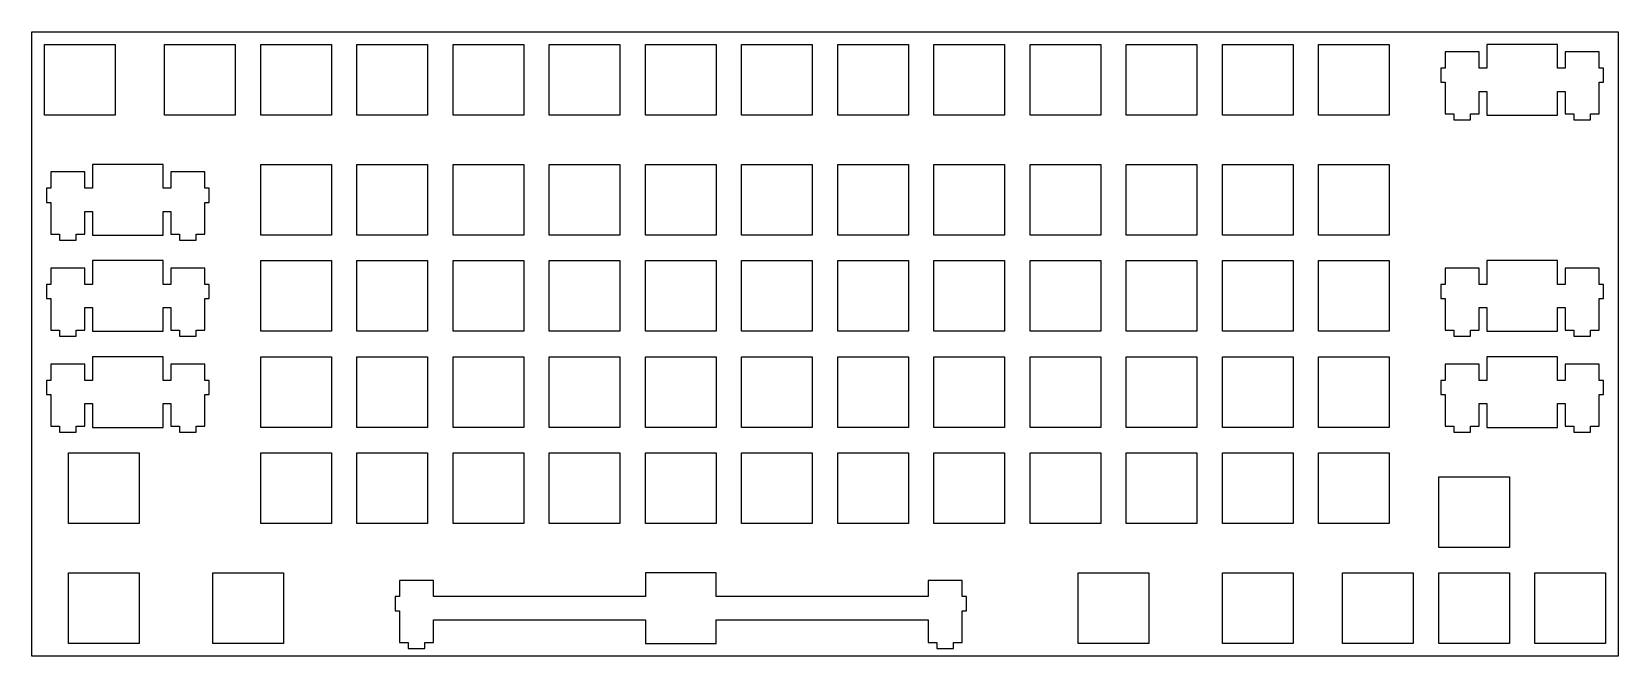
# Model space of a CAD drawing. Extents: x 0 to 314, y 0 to 124.
import ezdxf

# ---------------------------------------------------------------- set-up
doc = ezdxf.new("R2010")
doc.units = 0
doc.layers.get('0').update_dxf_attribs({"linetype": 'CONTINUOUS'})

msp = doc.modelspace()

# ---------------------------------------------------------------- linework, layer by layer
at = {"color": 0}
for p, q in [((0.09508, 124.083), (314.42, 124.083)), ((0.09508, 0.25769), (0.09508, 124.083)), ((314.42, 124.083), (314.42, 0.25769)), ((2.61965, 121.558), (16.6192, 121.558)), ((2.61965, 107.559), (2.61965, 121.558)), ((16.6192, 121.558), (16.6192, 107.559)), ((26.4322, 121.558), (40.4315, 121.558)), ((26.4322, 107.559), (26.4322, 121.558)), ((40.4315, 121.558), (40.4315, 107.559)), ((45.4822, 121.558), (59.4815, 121.558)), ((45.4822, 107.559), (45.4822, 121.558)), ((59.4815, 121.558), (59.4815, 107.559)), ((64.5322, 121.558), (78.5315, 121.558)), ((64.5322, 107.559), (64.5322, 121.558)), ((78.5315, 121.558), (78.5315, 107.559)), ((83.5822, 121.558), (97.5815, 121.558)), ((83.5822, 107.559), (83.5822, 121.558)), ((97.5815, 121.558), (97.5815, 107.559)), ((102.632, 121.558), (116.632, 121.558)), ((102.632, 107.559), (102.632, 121.558)), ((116.632, 121.558), (116.632, 107.559)), ((121.682, 121.558), (135.682, 121.558)), ((121.682, 107.559), (121.682, 121.558)), ((135.682, 121.558), (135.682, 107.559)), ((140.732, 121.558), (154.732, 121.558)), ((140.732, 107.559), (140.732, 121.558)), ((154.732, 121.558), (154.732, 107.559)), ((159.782, 121.558), (173.782, 121.558)), ((159.782, 107.559), (159.782, 121.558)), ((173.782, 121.558), (173.782, 107.559)), ((178.832, 121.558), (192.832, 121.558)), ((178.832, 107.559), (178.832, 121.558)), ((192.832, 121.558), (192.832, 107.559)), ((197.882, 121.558), (211.882, 121.558)), ((197.882, 107.559), (197.882, 121.558)), ((211.882, 121.558), (211.882, 107.559)), ((216.932, 121.558), (230.932, 121.558)), ((216.932, 107.559), (216.932, 121.558)), ((230.932, 121.558), (230.932, 107.559)), ((235.982, 121.558), (249.982, 121.558)), ((235.982, 107.559), (235.982, 121.558)), ((249.982, 121.558), (249.982, 107.559)), ((255.032, 121.558), (269.032, 121.558)), ((255.032, 107.559), (255.032, 121.558)), ((269.032, 121.558), (269.032, 107.559)), ((286.844, 120.088), (280.095, 120.088)), ((280.095, 120.088), (280.095, 116.858)), ((286.844, 116.858), (286.844, 120.088)), ((288.37, 121.558), (288.37, 116.858)), ((302.369, 121.558), (288.37, 121.558)), ((302.369, 116.858), (302.369, 121.558)), ((310.644, 120.088), (303.895, 120.088)), ((303.895, 120.088), (303.895, 116.858)), ((310.644, 116.858), (310.644, 120.088)), ((280.095, 116.858), (279.269, 116.858)), ((279.269, 116.858), (279.269, 114.059)), ((288.37, 116.858), (286.844, 116.858)), ((303.895, 116.858), (302.369, 116.858)), ((311.47, 116.858), (310.644, 116.858)), ((311.47, 114.059), (311.47, 116.858)), ((279.269, 114.059), (280.095, 114.059)), ((280.095, 114.059), (280.095, 107.789)), ((310.644, 107.789), (310.644, 114.059)), ((310.644, 114.059), (311.47, 114.059)), ((286.844, 107.789), (286.844, 112.258)), ((286.844, 112.258), (288.37, 112.258)), ((288.37, 112.258), (288.37, 107.559)), ((302.369, 107.559), (302.369, 112.258)), ((302.369, 112.258), (303.895, 112.258)), ((303.895, 112.258), (303.895, 107.789)), ((16.6192, 107.559), (2.61965, 107.559)), ((40.4315, 107.559), (26.4322, 107.559)), ((59.4815, 107.559), (45.4822, 107.559)), ((78.5315, 107.559), (64.5322, 107.559)), ((97.5815, 107.559), (83.5822, 107.559)), ((116.632, 107.559), (102.632, 107.559)), ((135.682, 107.559), (121.682, 107.559)), ((154.732, 107.559), (140.732, 107.559)), ((173.782, 107.559), (159.782, 107.559)), ((192.832, 107.559), (178.832, 107.559)), ((211.882, 107.559), (197.882, 107.559)), ((230.932, 107.559), (216.932, 107.559)), ((249.982, 107.559), (235.982, 107.559)), ((269.032, 107.559), (255.032, 107.559)), ((280.095, 107.789), (281.82, 107.789)), ((281.82, 107.789), (281.82, 106.589)), ((285.119, 106.589), (285.119, 107.789)), ((285.119, 107.789), (286.844, 107.789)), ((288.37, 107.559), (302.369, 107.559)), ((303.895, 107.789), (305.62, 107.789)), ((305.62, 107.789), (305.62, 106.589)), ((308.919, 106.589), (308.919, 107.789)), ((308.919, 107.789), (310.644, 107.789)), ((281.82, 106.589), (285.119, 106.589)), ((305.62, 106.589), (308.919, 106.589)), ((12.1447, 97.7456), (12.1447, 93.0465)), ((26.1441, 97.7456), (12.1447, 97.7456)), ((26.1441, 93.0465), (26.1441, 97.7456)), ((45.4822, 97.7456), (59.4815, 97.7456)), ((45.4822, 83.7463), (45.4822, 97.7456)), ((59.4815, 97.7456), (59.4815, 83.7463)), ((64.5322, 97.7456), (78.5315, 97.7456)), ((64.5322, 83.7463), (64.5322, 97.7456)), ((78.5315, 97.7456), (78.5315, 83.7463)), ((83.5822, 97.7456), (97.5815, 97.7456)), ((83.5822, 83.7463), (83.5822, 97.7456)), ((97.5815, 97.7456), (97.5815, 83.7463)), ((102.632, 97.7456), (116.632, 97.7456)), ((102.632, 83.7463), (102.632, 97.7456)), ((116.632, 97.7456), (116.632, 83.7463)), ((121.682, 97.7456), (135.682, 97.7456)), ((121.682, 83.7463), (121.682, 97.7456)), ((135.682, 97.7456), (135.682, 83.7463)), ((140.732, 97.7456), (154.732, 97.7456)), ((140.732, 83.7463), (140.732, 97.7456)), ((154.732, 97.7456), (154.732, 83.7463)), ((159.782, 97.7456), (173.782, 97.7456)), ((159.782, 83.7463), (159.782, 97.7456)), ((173.782, 97.7456), (173.782, 83.7463)), ((178.832, 97.7456), (192.832, 97.7456)), ((178.832, 83.7463), (178.832, 97.7456)), ((192.832, 97.7456), (192.832, 83.7463)), ((197.882, 97.7456), (211.882, 97.7456)), ((197.882, 83.7463), (197.882, 97.7456)), ((211.882, 97.7456), (211.882, 83.7463)), ((216.932, 97.7456), (230.932, 97.7456)), ((216.932, 83.7463), (216.932, 97.7456)), ((230.932, 97.7456), (230.932, 83.7463)), ((235.982, 97.7456), (249.982, 97.7456)), ((235.982, 83.7463), (235.982, 97.7456)), ((249.982, 97.7456), (249.982, 83.7463)), ((255.032, 97.7456), (269.032, 97.7456)), ((255.032, 83.7463), (255.032, 97.7456)), ((269.032, 97.7456), (269.032, 83.7463)), ((10.6192, 96.2766), (3.86955, 96.2766)), ((3.86955, 96.2766), (3.86955, 93.0465)), ((10.6192, 93.0465), (10.6192, 96.2766)), ((34.4193, 96.2766), (27.6696, 96.2766)), ((27.6696, 96.2766), (27.6696, 93.0465)), ((34.4193, 93.0465), (34.4193, 96.2766)), ((3.86955, 93.0465), (3.04409, 93.0465)), ((3.04409, 93.0465), (3.04409, 90.2462)), ((12.1447, 93.0465), (10.6192, 93.0465)), ((27.6696, 93.0465), (26.1441, 93.0465)), ((35.2447, 93.0465), (34.4193, 93.0465)), ((35.2447, 90.2462), (35.2447, 93.0465)), ((3.04409, 90.2462), (3.86955, 90.2462)), ((3.86955, 90.2462), (3.86955, 83.9763)), ((10.6192, 83.9763), (10.6192, 88.4467)), ((10.6192, 88.4467), (12.1447, 88.4467)), ((12.1447, 88.4467), (12.1447, 83.7463)), ((26.1441, 83.7463), (26.1441, 88.4467)), ((26.1441, 88.4467), (27.6696, 88.4467)), ((27.6696, 88.4467), (27.6696, 83.9763)), ((34.4193, 83.9763), (34.4193, 90.2462)), ((34.4193, 90.2462), (35.2447, 90.2462)), ((3.86955, 83.9763), (5.59484, 83.9763)), ((5.59484, 83.9763), (5.59484, 82.7761)), ((5.59484, 82.7761), (8.89385, 82.7761)), ((8.89385, 82.7761), (8.89385, 83.9763)), ((8.89385, 83.9763), (10.6192, 83.9763)), ((12.1447, 83.7463), (26.1441, 83.7463)), ((27.6696, 83.9763), (29.3949, 83.9763)), ((29.3949, 83.9763), (29.3949, 82.7761)), ((29.3949, 82.7761), (32.694, 82.7761)), ((32.694, 82.7761), (32.694, 83.9763)), ((32.694, 83.9763), (34.4193, 83.9763)), ((59.4815, 83.7463), (45.4822, 83.7463)), ((78.5315, 83.7463), (64.5322, 83.7463)), ((97.5815, 83.7463), (83.5822, 83.7463)), ((116.632, 83.7463), (102.632, 83.7463)), ((135.682, 83.7463), (121.682, 83.7463)), ((154.732, 83.7463), (140.732, 83.7463)), ((173.782, 83.7463), (159.782, 83.7463)), ((192.832, 83.7463), (178.832, 83.7463)), ((211.882, 83.7463), (197.882, 83.7463)), ((230.932, 83.7463), (216.932, 83.7463)), ((249.982, 83.7463), (235.982, 83.7463)), ((269.032, 83.7463), (255.032, 83.7463)), ((12.1447, 78.6956), (12.1447, 73.9965)), ((26.1441, 78.6956), (12.1447, 78.6956)), ((26.1441, 73.9965), (26.1441, 78.6956)), ((45.4822, 78.6956), (59.4815, 78.6956)), ((45.4822, 64.6963), (45.4822, 78.6956)), ((59.4815, 78.6956), (59.4815, 64.6963)), ((64.5322, 78.6956), (78.5315, 78.6956)), ((64.5322, 64.6963), (64.5322, 78.6956)), ((78.5315, 78.6956), (78.5315, 64.6963)), ((83.5822, 78.6956), (97.5815, 78.6956)), ((83.5822, 64.6963), (83.5822, 78.6956)), ((97.5815, 78.6956), (97.5815, 64.6963)), ((102.632, 78.6956), (116.632, 78.6956)), ((102.632, 64.6963), (102.632, 78.6956)), ((116.632, 78.6956), (116.632, 64.6963)), ((121.682, 78.6956), (135.682, 78.6956)), ((121.682, 64.6963), (121.682, 78.6956)), ((135.682, 78.6956), (135.682, 64.6963)), ((140.732, 78.6956), (154.732, 78.6956)), ((140.732, 64.6963), (140.732, 78.6956)), ((154.732, 78.6956), (154.732, 64.6963)), ((159.782, 78.6956), (173.782, 78.6956)), ((159.782, 64.6963), (159.782, 78.6956)), ((173.782, 78.6956), (173.782, 64.6963)), ((178.832, 78.6956), (192.832, 78.6956)), ((178.832, 64.6963), (178.832, 78.6956)), ((192.832, 78.6956), (192.832, 64.6963)), ((197.882, 78.6956), (211.882, 78.6956)), ((197.882, 64.6963), (197.882, 78.6956)), ((211.882, 78.6956), (211.882, 64.6963)), ((216.932, 78.6956), (230.932, 78.6956)), ((216.932, 64.6963), (216.932, 78.6956)), ((230.932, 78.6956), (230.932, 64.6963)), ((235.982, 78.6956), (249.982, 78.6956)), ((235.982, 64.6963), (235.982, 78.6956)), ((249.982, 78.6956), (249.982, 64.6963)), ((255.032, 78.6956), (269.032, 78.6956)), ((255.032, 64.6963), (255.032, 78.6956)), ((269.032, 78.6956), (269.032, 64.6963)), ((288.37, 78.6956), (288.37, 73.9965)), ((302.369, 78.6956), (288.37, 78.6956)), ((302.369, 73.9965), (302.369, 78.6956)), ((10.6192, 77.2266), (3.86955, 77.2266)), ((3.86955, 77.2266), (3.86955, 73.9965)), ((10.6192, 73.9965), (10.6192, 77.2266)), ((34.4193, 77.2266), (27.6696, 77.2266)), ((27.6696, 77.2266), (27.6696, 73.9965)), ((34.4193, 73.9965), (34.4193, 77.2266)), ((286.844, 77.2266), (280.095, 77.2266)), ((280.095, 77.2266), (280.095, 73.9965)), ((286.844, 73.9965), (286.844, 77.2266)), ((310.644, 77.2266), (303.895, 77.2266)), ((303.895, 77.2266), (303.895, 73.9965)), ((310.644, 73.9965), (310.644, 77.2266)), ((3.86955, 73.9965), (3.04409, 73.9965)), ((3.04409, 73.9965), (3.04409, 71.1962)), ((12.1447, 73.9965), (10.6192, 73.9965)), ((27.6696, 73.9965), (26.1441, 73.9965)), ((35.2447, 73.9965), (34.4193, 73.9965)), ((35.2447, 71.1962), (35.2447, 73.9965)), ((280.095, 73.9965), (279.269, 73.9965)), ((279.269, 73.9965), (279.269, 71.1962)), ((288.37, 73.9965), (286.844, 73.9965)), ((303.895, 73.9965), (302.369, 73.9965)), ((311.47, 73.9965), (310.644, 73.9965)), ((311.47, 71.1962), (311.47, 73.9965)), ((3.04409, 71.1962), (3.86955, 71.1962)), ((3.86955, 71.1962), (3.86955, 64.9263)), ((10.6192, 64.9263), (10.6192, 69.3967)), ((10.6192, 69.3967), (12.1447, 69.3967)), ((12.1447, 69.3967), (12.1447, 64.6963)), ((26.1441, 64.6963), (26.1441, 69.3967)), ((26.1441, 69.3967), (27.6696, 69.3967)), ((27.6696, 69.3967), (27.6696, 64.9263)), ((34.4193, 64.9263), (34.4193, 71.1962)), ((34.4193, 71.1962), (35.2447, 71.1962)), ((279.269, 71.1962), (280.095, 71.1962)), ((280.095, 71.1962), (280.095, 64.9263)), ((286.844, 64.9263), (286.844, 69.3967)), ((286.844, 69.3967), (288.37, 69.3967)), ((288.37, 69.3967), (288.37, 64.6963)), ((302.369, 64.6963), (302.369, 69.3967)), ((302.369, 69.3967), (303.895, 69.3967)), ((303.895, 69.3967), (303.895, 64.9263)), ((310.644, 64.9263), (310.644, 71.1962)), ((310.644, 71.1962), (311.47, 71.1962)), ((3.86955, 64.9263), (5.59484, 64.9263)), ((5.59484, 64.9263), (5.59484, 63.7261)), ((5.59484, 63.7261), (8.89385, 63.7261)), ((8.89385, 63.7261), (8.89385, 64.9263)), ((8.89385, 64.9263), (10.6192, 64.9263)), ((12.1447, 64.6963), (26.1441, 64.6963)), ((27.6696, 64.9263), (29.3949, 64.9263)), ((29.3949, 64.9263), (29.3949, 63.7261)), ((29.3949, 63.7261), (32.694, 63.7261)), ((32.694, 63.7261), (32.694, 64.9263)), ((32.694, 64.9263), (34.4193, 64.9263)), ((59.4815, 64.6963), (45.4822, 64.6963)), ((78.5315, 64.6963), (64.5322, 64.6963)), ((97.5815, 64.6963), (83.5822, 64.6963)), ((116.632, 64.6963), (102.632, 64.6963)), ((135.682, 64.6963), (121.682, 64.6963)), ((154.732, 64.6963), (140.732, 64.6963)), ((173.782, 64.6963), (159.782, 64.6963)), ((192.832, 64.6963), (178.832, 64.6963)), ((211.882, 64.6963), (197.882, 64.6963)), ((230.932, 64.6963), (216.932, 64.6963)), ((249.982, 64.6963), (235.982, 64.6963)), ((269.032, 64.6963), (255.032, 64.6963)), ((280.095, 64.9263), (281.82, 64.9263)), ((281.82, 64.9263), (281.82, 63.7261)), ((281.82, 63.7261), (285.119, 63.7261)), ((285.119, 63.7261), (285.119, 64.9263)), ((285.119, 64.9263), (286.844, 64.9263)), ((288.37, 64.6963), (302.369, 64.6963)), ((303.895, 64.9263), (305.62, 64.9263)), ((305.62, 64.9263), (305.62, 63.7261)), ((305.62, 63.7261), (308.919, 63.7261)), ((308.919, 63.7261), (308.919, 64.9263)), ((308.919, 64.9263), (310.644, 64.9263)), ((10.6192, 58.1766), (3.86955, 58.1766)), ((3.86955, 58.1766), (3.86955, 54.9465)), ((10.6192, 54.9465), (10.6192, 58.1766)), ((12.1447, 59.6456), (12.1447, 54.9465)), ((26.1441, 59.6456), (12.1447, 59.6456)), ((26.1441, 54.9465), (26.1441, 59.6456)), ((34.4193, 58.1766), (27.6696, 58.1766)), ((27.6696, 58.1766), (27.6696, 54.9465)), ((34.4193, 54.9465), (34.4193, 58.1766)), ((45.4822, 59.6456), (59.4815, 59.6456)), ((45.4822, 45.6463), (45.4822, 59.6456)), ((59.4815, 59.6456), (59.4815, 45.6463)), ((64.5322, 59.6456), (78.5315, 59.6456)), ((64.5322, 45.6463), (64.5322, 59.6456)), ((78.5315, 59.6456), (78.5315, 45.6463)), ((83.5822, 59.6456), (97.5815, 59.6456)), ((83.5822, 45.6463), (83.5822, 59.6456)), ((97.5815, 59.6456), (97.5815, 45.6463)), ((102.632, 59.6456), (116.632, 59.6456)), ((102.632, 45.6463), (102.632, 59.6456)), ((116.632, 59.6456), (116.632, 45.6463)), ((121.682, 59.6456), (135.682, 59.6456)), ((121.682, 45.6463), (121.682, 59.6456)), ((135.682, 59.6456), (135.682, 45.6463)), ((140.732, 59.6456), (154.732, 59.6456)), ((140.732, 45.6463), (140.732, 59.6456)), ((154.732, 59.6456), (154.732, 45.6463)), ((159.782, 59.6456), (173.782, 59.6456)), ((159.782, 45.6463), (159.782, 59.6456)), ((173.782, 59.6456), (173.782, 45.6463)), ((178.832, 59.6456), (192.832, 59.6456)), ((178.832, 45.6463), (178.832, 59.6456)), ((192.832, 59.6456), (192.832, 45.6463)), ((197.882, 59.6456), (211.882, 59.6456)), ((197.882, 45.6463), (197.882, 59.6456)), ((211.882, 59.6456), (211.882, 45.6463)), ((216.932, 59.6456), (230.932, 59.6456)), ((216.932, 45.6463), (216.932, 59.6456)), ((230.932, 59.6456), (230.932, 45.6463)), ((235.982, 59.6456), (249.982, 59.6456)), ((235.982, 45.6463), (235.982, 59.6456)), ((249.982, 59.6456), (249.982, 45.6463)), ((255.032, 59.6456), (269.032, 59.6456)), ((255.032, 45.6463), (255.032, 59.6456)), ((269.032, 59.6456), (269.032, 45.6463)), ((286.844, 58.1766), (280.095, 58.1766)), ((280.095, 58.1766), (280.095, 54.9465)), ((286.844, 54.9465), (286.844, 58.1766)), ((288.37, 59.6456), (288.37, 54.9465)), ((302.369, 59.6456), (288.37, 59.6456)), ((302.369, 54.9465), (302.369, 59.6456)), ((310.644, 58.1766), (303.895, 58.1766)), ((303.895, 58.1766), (303.895, 54.9465)), ((310.644, 54.9465), (310.644, 58.1766)), ((3.86955, 54.9465), (3.04409, 54.9465)), ((3.04409, 54.9465), (3.04409, 52.1462)), ((12.1447, 54.9465), (10.6192, 54.9465)), ((27.6696, 54.9465), (26.1441, 54.9465)), ((35.2447, 54.9465), (34.4193, 54.9465)), ((35.2447, 52.1462), (35.2447, 54.9465)), ((280.095, 54.9465), (279.269, 54.9465)), ((279.269, 54.9465), (279.269, 52.1462)), ((288.37, 54.9465), (286.844, 54.9465)), ((303.895, 54.9465), (302.369, 54.9465)), ((311.47, 54.9465), (310.644, 54.9465)), ((311.47, 52.1462), (311.47, 54.9465)), ((3.04409, 52.1462), (3.86955, 52.1462)), ((3.86955, 52.1462), (3.86955, 45.8763)), ((10.6192, 45.8763), (10.6192, 50.3467)), ((10.6192, 50.3467), (12.1447, 50.3467)), ((12.1447, 50.3467), (12.1447, 45.6463)), ((26.1441, 45.6463), (26.1441, 50.3467)), ((26.1441, 50.3467), (27.6696, 50.3467)), ((27.6696, 50.3467), (27.6696, 45.8763)), ((34.4193, 45.8763), (34.4193, 52.1462)), ((34.4193, 52.1462), (35.2447, 52.1462)), ((279.269, 52.1462), (280.095, 52.1462)), ((280.095, 52.1462), (280.095, 45.8763)), ((286.844, 45.8763), (286.844, 50.3467)), ((286.844, 50.3467), (288.37, 50.3467)), ((288.37, 50.3467), (288.37, 45.6463)), ((302.369, 45.6463), (302.369, 50.3467)), ((302.369, 50.3467), (303.895, 50.3467)), ((303.895, 50.3467), (303.895, 45.8763)), ((310.644, 45.8763), (310.644, 52.1462)), ((310.644, 52.1462), (311.47, 52.1462)), ((3.86955, 45.8763), (5.59484, 45.8763)), ((5.59484, 45.8763), (5.59484, 44.6761)), ((5.59484, 44.6761), (8.89385, 44.6761)), ((8.89385, 44.6761), (8.89385, 45.8763)), ((8.89385, 45.8763), (10.6192, 45.8763)), ((12.1447, 45.6463), (26.1441, 45.6463)), ((27.6696, 45.8763), (29.3949, 45.8763)), ((29.3949, 45.8763), (29.3949, 44.6761)), ((29.3949, 44.6761), (32.694, 44.6761)), ((32.694, 44.6761), (32.694, 45.8763)), ((32.694, 45.8763), (34.4193, 45.8763)), ((59.4815, 45.6463), (45.4822, 45.6463)), ((78.5315, 45.6463), (64.5322, 45.6463)), ((97.5815, 45.6463), (83.5822, 45.6463)), ((116.632, 45.6463), (102.632, 45.6463)), ((135.682, 45.6463), (121.682, 45.6463)), ((154.732, 45.6463), (140.732, 45.6463)), ((173.782, 45.6463), (159.782, 45.6463)), ((192.832, 45.6463), (178.832, 45.6463)), ((211.882, 45.6463), (197.882, 45.6463)), ((230.932, 45.6463), (216.932, 45.6463)), ((249.982, 45.6463), (235.982, 45.6463)), ((269.032, 45.6463), (255.032, 45.6463)), ((280.095, 45.8763), (281.82, 45.8763)), ((281.82, 45.8763), (281.82, 44.6761)), ((281.82, 44.6761), (285.119, 44.6761)), ((285.119, 44.6761), (285.119, 45.8763)), ((285.119, 45.8763), (286.844, 45.8763)), ((288.37, 45.6463), (302.369, 45.6463)), ((303.895, 45.8763), (305.62, 45.8763)), ((305.62, 45.8763), (305.62, 44.6761)), ((305.62, 44.6761), (308.919, 44.6761)), ((308.919, 44.6761), (308.919, 45.8763)), ((308.919, 45.8763), (310.644, 45.8763)), ((7.38216, 40.5955), (21.3817, 40.5955)), ((7.38216, 26.5961), (7.38216, 40.5955)), ((21.3817, 40.5955), (21.3817, 26.5961)), ((45.4822, 40.5955), (59.4815, 40.5955)), ((45.4822, 26.5961), (45.4822, 40.5955)), ((59.4815, 40.5955), (59.4815, 26.5961)), ((64.5322, 40.5955), (78.5315, 40.5955)), ((64.5322, 26.5961), (64.5322, 40.5955)), ((78.5315, 40.5955), (78.5315, 26.5961)), ((83.5822, 40.5955), (97.5815, 40.5955)), ((83.5822, 26.5961), (83.5822, 40.5955)), ((97.5815, 40.5955), (97.5815, 26.5961)), ((102.632, 40.5955), (116.632, 40.5955)), ((102.632, 26.5961), (102.632, 40.5955)), ((116.632, 40.5955), (116.632, 26.5961)), ((121.682, 40.5955), (135.682, 40.5955)), ((121.682, 26.5961), (121.682, 40.5955)), ((135.682, 40.5955), (135.682, 26.5961)), ((140.732, 40.5955), (154.732, 40.5955)), ((140.732, 26.5961), (140.732, 40.5955)), ((154.732, 40.5955), (154.732, 26.5961)), ((159.782, 40.5955), (173.782, 40.5955)), ((159.782, 26.5961), (159.782, 40.5955)), ((173.782, 40.5955), (173.782, 26.5961)), ((178.832, 40.5955), (192.832, 40.5955)), ((178.832, 26.5961), (178.832, 40.5955)), ((192.832, 40.5955), (192.832, 26.5961)), ((197.882, 40.5955), (211.882, 40.5955)), ((197.882, 26.5961), (197.882, 40.5955)), ((211.882, 40.5955), (211.882, 26.5961)), ((216.932, 40.5955), (230.932, 40.5955)), ((216.932, 26.5961), (216.932, 40.5955)), ((230.932, 40.5955), (230.932, 26.5961)), ((235.982, 40.5955), (249.982, 40.5955)), ((235.982, 26.5961), (235.982, 40.5955)), ((249.982, 40.5955), (249.982, 26.5961)), ((255.032, 40.5955), (269.032, 40.5955)), ((255.032, 26.5961), (255.032, 40.5955)), ((269.032, 40.5955), (269.032, 26.5961)), ((278.845, 35.833), (292.844, 35.833)), ((278.845, 21.8336), (278.845, 35.833)), ((292.844, 35.833), (292.844, 21.8336)), ((21.3817, 26.5961), (7.38216, 26.5961)), ((59.4815, 26.5961), (45.4822, 26.5961)), ((78.5315, 26.5961), (64.5322, 26.5961)), ((97.5815, 26.5961), (83.5822, 26.5961)), ((116.632, 26.5961), (102.632, 26.5961)), ((135.682, 26.5961), (121.682, 26.5961)), ((154.732, 26.5961), (140.732, 26.5961)), ((173.782, 26.5961), (159.782, 26.5961)), ((192.832, 26.5961), (178.832, 26.5961)), ((211.882, 26.5961), (197.882, 26.5961)), ((230.932, 26.5961), (216.932, 26.5961)), ((249.982, 26.5961), (235.982, 26.5961)), ((269.032, 26.5961), (255.032, 26.5961)), ((292.844, 21.8336), (278.845, 21.8336)), ((7.38216, 16.7831), (21.3817, 16.7831)), ((7.38216, 2.78364), (7.38216, 16.7831)), ((21.3817, 16.7831), (21.3817, 2.78364)), ((35.9572, 16.7831), (49.9565, 16.7831)), ((35.9572, 2.78364), (35.9572, 16.7831)), ((49.9565, 16.7831), (49.9565, 2.78364)), ((121.682, 16.7831), (121.682, 12.0826)), ((135.682, 16.7831), (121.682, 16.7831)), ((135.682, 12.0826), (135.682, 16.7831)), ((207.407, 16.7831), (221.407, 16.7831)), ((207.407, 2.78364), (207.407, 16.7831)), ((221.407, 16.7831), (221.407, 2.78364)), ((235.982, 16.7831), (249.982, 16.7831)), ((235.982, 2.78364), (235.982, 16.7831)), ((249.982, 16.7831), (249.982, 2.78364)), ((259.795, 16.7831), (273.794, 16.7831)), ((259.795, 2.78364), (259.795, 16.7831)), ((273.794, 16.7831), (273.794, 2.78364)), ((278.845, 16.7831), (292.844, 16.7831)), ((278.845, 2.78364), (278.845, 16.7831)), ((292.844, 16.7831), (292.844, 2.78364)), ((297.895, 16.7831), (311.894, 16.7831)), ((297.895, 2.78364), (297.895, 16.7831)), ((311.894, 16.7831), (311.894, 2.78364)), ((79.6766, 15.3128), (72.9273, 15.3128)), ((72.9273, 15.3128), (72.9273, 12.0826)), ((79.6766, 12.0826), (79.6766, 15.3128)), ((184.437, 15.3128), (177.687, 15.3128)), ((177.687, 15.3128), (177.687, 12.0826)), ((184.437, 12.0826), (184.437, 15.3128)), ((72.9273, 12.0826), (72.1018, 12.0826)), ((72.1018, 12.0826), (72.1018, 9.28384)), ((121.682, 12.0826), (79.6766, 12.0826)), ((177.687, 12.0826), (135.682, 12.0826)), ((185.262, 12.0826), (184.437, 12.0826)), ((185.262, 9.28384), (185.262, 12.0826)), ((72.1018, 9.28384), (72.9273, 9.28384)), ((72.9273, 9.28384), (72.9273, 3.01377)), ((79.6766, 3.01377), (79.6766, 7.48273)), ((79.6766, 7.48273), (121.682, 7.48273)), ((121.682, 7.48273), (121.682, 2.78364)), ((135.682, 2.78364), (135.682, 7.48273)), ((135.682, 7.48273), (177.687, 7.48273)), ((177.687, 7.48273), (177.687, 3.01377)), ((184.437, 3.01377), (184.437, 9.28384)), ((184.437, 9.28384), (185.262, 9.28384)), ((314.42, 0.25769), (0.09508, 0.25769)), ((21.3817, 2.78364), (7.38216, 2.78364)), ((49.9565, 2.78364), (35.9572, 2.78364)), ((72.9273, 3.01377), (74.651, 3.01377)), ((74.651, 3.01377), (74.651, 1.8135)), ((74.651, 1.8135), (77.9515, 1.8135)), ((77.9515, 1.8135), (77.9515, 3.01377)), ((77.9515, 3.01377), (79.6766, 3.01377)), ((121.682, 2.78364), (135.682, 2.78364)), ((177.687, 3.01377), (179.411, 3.01377)), ((179.411, 3.01377), (179.411, 1.8135)), ((179.411, 1.8135), (182.711, 1.8135)), ((182.711, 1.8135), (182.711, 3.01377)), ((182.711, 3.01377), (184.437, 3.01377)), ((221.407, 2.78364), (207.407, 2.78364)), ((249.982, 2.78364), (235.982, 2.78364)), ((273.794, 2.78364), (259.795, 2.78364)), ((292.844, 2.78364), (278.845, 2.78364)), ((311.894, 2.78364), (297.895, 2.78364))]:
    msp.add_line(p, q, dxfattribs=at)

doc.saveas('drawing.dxf')
